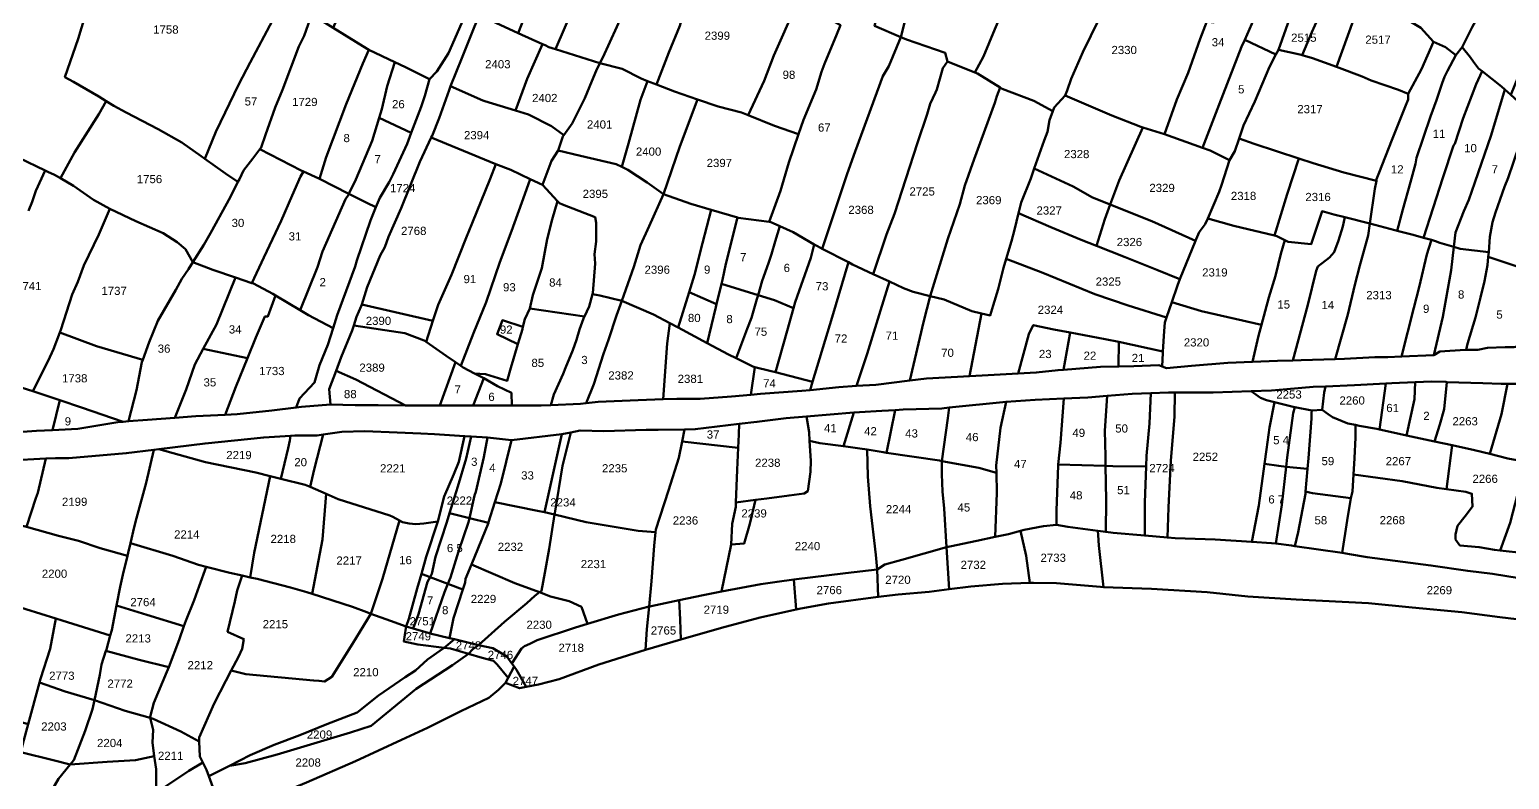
# Model space of a CAD drawing. Header units: inches. Extents: x -340598 to -226850, y -167010 to -59860.
# Drawn here: x -291444 to -267956, y -130858 to -118958 of the extents above; entities that cross this region are included whole.
import ezdxf

# ---------------------------------------------------------------- set-up
doc = ezdxf.new("R2010")
doc.units = ezdxf.units.IN
doc.header["$MEASUREMENT"] = 0
doc.layers.add('PDF6_Geometry', color=9, linetype='Continuous', true_color=0x808080)
doc.layers.add('PDF6_Text', color=7, linetype='Continuous', true_color=0xffffff)
doc.styles.add('PDF Arial', font='arial.ttf')

msp = doc.modelspace()

# ---------------------------------------------------------------- linework, layer by layer
at = {"layer": 'PDF6_Geometry', "color": 1, "lineweight": 53}
for points in [[(-283271, -116240), (-283106, -116313), (-282818, -116438), (-282747, -116461), (-282590, -116512), (-282750, -116795), (-282856, -116968), (-282933, -117113), (-283135, -117576), (-283183, -117701), (-283384, -118222), (-283688, -119013), (-283836, -118946), (-284311, -118729), (-284240, -118551), (-283952, -117818), (-283827, -117509), (-283798, -117393), (-283673, -117094), (-283529, -116824), (-283385, -116506), (-283299, -116351)], [(-282590, -116512), (-282312, -116602), (-282077, -116679), (-281969, -116717), (-282106, -117016), (-282307, -117479), (-282548, -118048), (-282817, -118617), (-283095, -119269), (-283201, -119235), (-283259, -119206), (-283301, -119187), (-283688, -119013), (-283384, -118222), (-283183, -117701), (-283135, -117576), (-282933, -117113), (-282856, -116968), (-282750, -116795)], [(-281969, -116717), (-281923, -116733), (-281644, -116833), (-281273, -116979), (-281327, -117141), (-281394, -117286), (-281528, -117594), (-281826, -118221), (-282018, -118675), (-282124, -118916), (-282345, -119398), (-282391, -119492), (-283095, -119269), (-282817, -118617), (-282548, -118048), (-282307, -117479), (-282106, -117016)], [(-269967, -116614), (-269467, -116817), (-269479, -116845), (-269603, -117096), (-269824, -117559), (-269952, -117815), (-270065, -118041), (-270192, -118281), (-270314, -118369), (-270343, -118398), (-270430, -118803), (-270702, -119551), (-271083, -119411), (-271247, -119365), (-271093, -118997), (-270853, -118466), (-270709, -118138), (-270392, -117501), (-270113, -116913)], [(-277574, -117162), (-277451, -117245), (-277066, -117457), (-277095, -117592), (-277115, -117650), (-277162, -117785), (-277489, -118576), (-277614, -119079), (-278032, -118900), (-277883, -118306), (-277701, -117602)], [(-271710, -117290), (-271392, -117473), (-271379, -117483), (-271575, -117859), (-271613, -117946), (-271757, -118274), (-271968, -118698), (-272158, -119118), (-272209, -119229), (-272564, -120145), (-272828, -120835), (-273429, -120618), (-273237, -120068), (-273055, -119644), (-272863, -119104), (-272759, -118827), (-272651, -118843), (-272593, -118776), (-272440, -118506), (-272286, -118187), (-272113, -117907), (-271931, -117637)], [(-268862, -117315), (-268613, -117423), (-268286, -117568), (-268124, -117665), (-267956, -117766), (-268247, -118368), (-268545, -118918), (-268708, -119236), (-268804, -119362), (-268968, -119237), (-269160, -119150), (-269362, -118928), (-269574, -118803), (-269603, -118584), (-269468, -118350), (-269199, -118118), (-269113, -117925), (-269065, -117790), (-269017, -117665), (-268863, -117317)], [(-285145, -117772), (-285192, -118011), (-285125, -118272), (-284817, -118445), (-284479, -118607), (-284797, -119332), (-284980, -119622), (-285095, -119747), (-285480, -119554), (-285649, -119474), (-286061, -119277), (-286086, -119265), (-286625, -118928), (-286308, -118195), (-286058, -117664), (-285963, -117465), (-285924, -117491), (-285625, -117616)], [(-277115, -117650), (-276672, -117852), (-275873, -118247), (-275835, -118315), (-275912, -118507), (-276027, -118729), (-276123, -118951), (-276305, -119385), (-276440, -119640), (-276873, -119463), (-276911, -119328), (-277527, -119116), (-277614, -119079), (-277489, -118576), (-277162, -117785)], [(-271379, -117483), (-271315, -117531), (-271257, -117569), (-271151, -117685), (-271169, -117831), (-271180, -117926), (-271219, -118023), (-271449, -118785), (-271622, -119277), (-271663, -119355), (-272158, -119118), (-271968, -118698), (-271757, -118274), (-271613, -117946), (-271575, -117859)], [(-280723, -117824), (-280428, -117894), (-280052, -117983), (-280066, -118018), (-280018, -118201), (-279941, -118298), (-279691, -118375), (-279479, -118481), (-279377, -118525), (-279276, -118569), (-279633, -119368), (-279787, -119773), (-280041, -120316), (-280142, -120275), (-280517, -120178), (-280841, -120066), (-281210, -119938), (-281492, -119830), (-281297, -119321), (-281124, -118896), (-281057, -118665), (-280941, -118385), (-280855, -118144), (-280759, -117932)], [(-271169, -117831), (-270786, -118051), (-270709, -118138), (-270853, -118466), (-271093, -118997), (-271247, -119365), (-271285, -119354), (-271622, -119277), (-271449, -118785), (-271219, -118023), (-271180, -117926)], [(-267956, -117766), (-267805, -117857), (-267722, -117905), (-267439, -118069), (-267119, -118215), (-267208, -118387), (-267275, -118522), (-267515, -119081), (-267756, -119564), (-267935, -119995), (-268030, -119910), (-268082, -119863), (-268236, -119738), (-268389, -119620), (-268448, -119574), (-268525, -119468), (-268573, -119400), (-268708, -119236), (-268545, -118918), (-268247, -118368)], [(-273705, -118288), (-273575, -118352), (-273310, -118495), (-272949, -118689), (-272776, -118824), (-272759, -118827), (-272863, -119104), (-273055, -119644), (-273237, -120068), (-273429, -120618), (-273777, -120511), (-273804, -120503), (-274266, -120320), (-275007, -120002), (-274978, -119925), (-274911, -119741), (-274728, -119317), (-274344, -118536), (-274152, -118188), (-274097, -118095)], [(-270192, -118281), (-269939, -118417), (-269603, -118584), (-269574, -118803), (-269362, -118928), (-269160, -119150), (-269352, -119584), (-269563, -119979), (-269717, -119912), (-270150, -119768), (-270294, -119700), (-270702, -119551), (-270430, -118803), (-270343, -118398), (-270314, -118369)], [(-286963, -118713), (-287086, -119054), (-287173, -119227), (-287432, -119912), (-287547, -120192), (-287701, -120626), (-287768, -120829), (-287790, -120857), (-287903, -121002), (-288047, -121195), (-288114, -121330), (-288138, -121376), (-288335, -121244), (-288661, -121007), (-288490, -120578), (-288125, -119826), (-287942, -119479), (-287587, -118813), (-287481, -118581), (-287392, -118421), (-287289, -118475), (-287096, -118620)], [(-279276, -118569), (-279124, -118635), (-278835, -118770), (-278671, -118837), (-278575, -118885), (-278633, -119030), (-278825, -119502), (-278873, -119628), (-278959, -119908), (-279161, -120390), (-279238, -120616), (-279623, -120487), (-280041, -120316), (-279787, -119773), (-279633, -119368)], [(-286625, -118928), (-286086, -119265), (-286061, -119277), (-286153, -119497), (-286422, -120143), (-286739, -120982), (-286842, -121326), (-286854, -121320), (-287095, -121212), (-287133, -121195), (-287790, -120857), (-287768, -120829), (-287701, -120626), (-287547, -120192), (-287432, -119912), (-287173, -119227), (-287086, -119054), (-286963, -118713), (-286904, -118755)], [(-284311, -118729), (-283836, -118946), (-283688, -119013), (-283301, -119187), (-283547, -119737), (-283734, -120242), (-284220, -120094), (-284249, -120084), (-284763, -119858), (-284586, -119409), (-284394, -118937)], [(-277614, -119079), (-277527, -119116), (-276911, -119328), (-276873, -119463), (-276950, -119569), (-277046, -119907), (-277065, -119955), (-277151, -120138), (-277199, -120302), (-277353, -120755), (-277535, -121324), (-277718, -121884), (-277842, -122212), (-278054, -122839), (-278381, -122685), (-278448, -122650), (-278863, -122435), (-278468, -121248), (-278343, -120891), (-277902, -119695), (-277806, -119540)], [(-285649, -119474), (-285768, -119854), (-285855, -120220), (-285896, -120356), (-286008, -120722), (-286268, -121339), (-286375, -121563), (-286842, -121326), (-286739, -120982), (-286422, -120143), (-286153, -119497), (-286061, -119277)], [(-283301, -119187), (-283259, -119206), (-283201, -119235), (-283095, -119269), (-282391, -119492), (-282451, -119611), (-282518, -119775), (-282633, -120045), (-282835, -120450), (-282966, -120634), (-283162, -120489), (-283527, -120306), (-283734, -120242), (-283547, -119737)], [(-272158, -119118), (-271663, -119355), (-271766, -119547), (-271996, -120097), (-272179, -120482), (-272247, -120686), (-272313, -120888), (-272400, -121032), (-272708, -120878), (-272828, -120835), (-272564, -120145), (-272209, -119229)], [(-271622, -119277), (-271285, -119354), (-271247, -119365), (-271083, -119411), (-270702, -119551), (-270294, -119700), (-270150, -119768), (-269717, -119912), (-269563, -119979), (-269563, -120066), (-269611, -120182), (-269823, -120713), (-270024, -121224), (-270063, -121330), (-270068, -121359), (-270582, -121224), (-271073, -121080), (-271298, -121005), (-272006, -120772), (-272247, -120686), (-272179, -120482), (-271996, -120097), (-271766, -119547), (-271663, -119355)], [(-269160, -119150), (-268968, -119237), (-268804, -119362), (-268938, -119613), (-268987, -119709), (-269025, -119806), (-269111, -120076), (-269207, -120336), (-269428, -120992), (-269447, -121088), (-269524, -121378), (-269649, -121812), (-269739, -122149), (-269774, -122140), (-270170, -122037), (-270091, -121484), (-270068, -121359), (-270063, -121330), (-270024, -121224), (-269823, -120713), (-269611, -120182), (-269563, -120066), (-269563, -119979), (-269352, -119584)], [(-268804, -119362), (-268708, -119236), (-268573, -119400), (-268525, -119468), (-268448, -119574), (-268389, -119620), (-268486, -119825), (-268688, -120365), (-268822, -120770), (-268842, -120799), (-269014, -121310), (-269322, -122261), (-269485, -122217), (-269739, -122149), (-269649, -121812), (-269524, -121378), (-269447, -121088), (-269428, -120992), (-269207, -120336), (-269111, -120076), (-269025, -119806), (-268987, -119709), (-268938, -119613)], [(-285095, -119747), (-285172, -120008), (-285230, -120181), (-285386, -120597), (-285896, -120356), (-285855, -120220), (-285768, -119854), (-285649, -119474), (-285480, -119554)], [(-282391, -119492), (-282037, -119581), (-281739, -119736), (-281637, -119775), (-281748, -120073), (-281940, -120768), (-282045, -121137), (-282132, -121096), (-282700, -120961), (-283056, -120874), (-282979, -120652), (-282966, -120634), (-282835, -120450), (-282633, -120045), (-282518, -119775), (-282451, -119611)], [(-276873, -119463), (-276440, -119640), (-276401, -119655), (-276038, -119877), (-276093, -120012), (-276122, -120118), (-276449, -121015), (-276602, -121430), (-276679, -121729), (-276871, -122279), (-277150, -123187), (-277419, -123118), (-277573, -123060), (-277796, -122958), (-278054, -122839), (-277842, -122212), (-277718, -121884), (-277535, -121324), (-277353, -120755), (-277199, -120302), (-277151, -120138), (-277065, -119955), (-277046, -119907), (-276950, -119569)], [(-281637, -119775), (-281492, -119830), (-281210, -119938), (-280841, -120066), (-281123, -120815), (-281382, -121568), (-281642, -121385), (-281950, -121182), (-282045, -121137), (-281940, -120768), (-281748, -120073)], [(-268389, -119620), (-268236, -119738), (-268082, -119863), (-268030, -119910), (-268245, -120635), (-268505, -121387), (-268601, -121657), (-268678, -121840), (-268812, -122178), (-268838, -122408), (-269062, -122342), (-269129, -122313), (-269194, -122296), (-269322, -122261), (-269014, -121310), (-268842, -120799), (-268822, -120770), (-268688, -120365), (-268486, -119825)], [(-284763, -119858), (-284249, -120084), (-284220, -120094), (-283734, -120242), (-283527, -120306), (-283162, -120489), (-282966, -120634), (-282979, -120652), (-283056, -120874), (-283161, -121038), (-283305, -121424), (-283500, -121331), (-283806, -121183), (-284046, -121091), (-284133, -121058), (-285069, -120671), (-285056, -120644), (-284941, -120364), (-284787, -119920)], [(-276038, -119877), (-276007, -119896), (-275507, -120089), (-275201, -120250), (-275256, -120397), (-275285, -120581), (-275343, -120716), (-275497, -121160), (-275554, -121323), (-275708, -121700), (-275746, -121873), (-275813, -122134), (-275861, -122317), (-275943, -122596), (-275986, -122741), (-276072, -123079), (-276149, -123339), (-276197, -123494), (-276337, -123461), (-276486, -123426), (-276928, -123243), (-277150, -123187), (-276871, -122279), (-276679, -121729), (-276602, -121430), (-276449, -121015), (-276122, -120118), (-276093, -120012)], [(-275007, -120002), (-274266, -120320), (-273804, -120503), (-273777, -120511), (-274150, -121351), (-274293, -121734), (-274573, -121622), (-274881, -121448), (-275497, -121160), (-275343, -120716), (-275285, -120581), (-275256, -120397), (-275201, -120250), (-275180, -120195)], [(-268030, -119910), (-267935, -119995), (-267595, -120300), (-267717, -120596), (-267803, -120798), (-267976, -121309), (-268033, -121454), (-268177, -121859), (-268225, -122014), (-268264, -122245), (-268285, -122492), (-268735, -122438), (-268838, -122408), (-268812, -122178), (-268678, -121840), (-268601, -121657), (-268505, -121387), (-268245, -120635)], [(-290227, -120092), (-290105, -120165), (-289913, -120271), (-289403, -120540), (-289028, -120752), (-288720, -120964), (-288661, -121007), (-288335, -121244), (-288138, -121376), (-288258, -121610), (-288575, -122189), (-288681, -122372), (-288854, -122651), (-288969, -122440), (-289104, -122334), (-289325, -122189), (-289758, -121997), (-290172, -121804), (-290432, -121660), (-290749, -121438), (-290956, -121318), (-290730, -120908), (-290346, -120300)], [(-280841, -120066), (-280517, -120178), (-280142, -120275), (-280041, -120316), (-279623, -120487), (-279238, -120616), (-279391, -121065), (-279526, -121518), (-279707, -122008), (-280199, -121943), (-280208, -121940), (-280626, -121817), (-280949, -121722), (-281382, -121568), (-281123, -120815)], [(-285896, -120356), (-285386, -120597), (-285450, -120770), (-285671, -121252), (-285739, -121377), (-285883, -121628), (-285947, -121778), (-286094, -121705), (-286375, -121563), (-286268, -121339), (-286008, -120722)], [(-267595, -120300), (-267534, -120354), (-267322, -120528), (-267197, -120615), (-266889, -120807), (-266823, -120841), (-267062, -121502), (-267340, -122409), (-267454, -122849), (-267754, -122746), (-268291, -122562), (-268285, -122492), (-268264, -122245), (-268225, -122014), (-268177, -121859), (-268033, -121454), (-267976, -121309), (-267803, -120798), (-267717, -120596)], [(-284046, -121091), (-284133, -121328), (-284421, -122032), (-284517, -122264), (-284747, -122852), (-284959, -123325), (-285042, -123582), (-286172, -123321), (-286084, -123046), (-285882, -122544), (-285805, -122409), (-285748, -122245), (-285546, -121792), (-285248, -121059), (-285069, -120671), (-284133, -121058)], [(-273777, -120511), (-273429, -120618), (-272828, -120835), (-272708, -120878), (-272400, -121032), (-272525, -121428), (-272563, -121534), (-272745, -121956), (-272784, -122045), (-272880, -122171), (-272928, -122286), (-272937, -122309), (-273630, -121997), (-273755, -121949), (-274293, -121734), (-274150, -121351)], [(-272247, -120686), (-272006, -120772), (-271298, -121005), (-271486, -121572), (-271687, -122228), (-272332, -122074), (-272745, -121956), (-272563, -121534), (-272525, -121428), (-272400, -121032), (-272313, -120888)], [(-287790, -120857), (-287133, -121195), (-287095, -121212), (-287143, -121291), (-287277, -121590), (-287450, -121995), (-287729, -122574), (-287916, -122981), (-288177, -122891), (-288536, -122768), (-288854, -122651), (-288681, -122372), (-288575, -122189), (-288258, -121610), (-288138, -121376), (-288114, -121330), (-288047, -121195), (-287903, -121002)], [(-282045, -121137), (-281950, -121182), (-281642, -121385), (-281382, -121568), (-281612, -122079), (-281747, -122378), (-281853, -122725), (-281949, -122995), (-282045, -123261), (-282391, -123179), (-282510, -123155), (-282506, -123140), (-282468, -122668), (-282478, -122523), (-282449, -122321), (-282449, -122022), (-282468, -121935), (-282988, -121733), (-283036, -121713), (-283064, -121683), (-283305, -121424), (-283161, -121038), (-283056, -120874), (-282700, -120961), (-282132, -121096)], [(-283500, -121331), (-283584, -121569), (-283796, -122157), (-283978, -122649), (-284199, -123286), (-284400, -123778), (-284597, -124295), (-284685, -124236), (-284833, -124135), (-285149, -123915), (-285042, -123582), (-284959, -123325), (-284747, -122852), (-284517, -122264), (-284421, -122032), (-284133, -121328), (-284046, -121091), (-283806, -121183)], [(-275497, -121160), (-274881, -121448), (-274573, -121622), (-274293, -121734), (-274380, -121969), (-274508, -122392), (-274755, -122297), (-275236, -122095), (-275746, -121873), (-275708, -121700), (-275554, -121323)], [(-271298, -121005), (-271073, -121080), (-270582, -121224), (-270068, -121359), (-270091, -121484), (-270170, -122037), (-270566, -121936), (-270745, -121890), (-270928, -121842), (-271101, -122362), (-271466, -122324), (-271521, -122298), (-271649, -122237), (-271687, -122228), (-271486, -121572)], [(-287095, -121212), (-286854, -121320), (-286842, -121326), (-286375, -121563), (-286383, -121580), (-286431, -121648), (-286796, -122477), (-286873, -122728), (-287150, -123411), (-287541, -123178), (-287584, -123153), (-287892, -122989), (-287916, -122981), (-287729, -122574), (-287450, -121995), (-287277, -121590), (-287143, -121291)], [(-283305, -121424), (-283064, -121683), (-283151, -121974), (-283228, -122282), (-283314, -122745), (-283458, -123170), (-283506, -123382), (-283583, -123556), (-283613, -123677), (-283939, -123570), (-284024, -123794), (-283694, -123950), (-283804, -124327), (-283862, -124530), (-284208, -124424), (-284381, -124414), (-284564, -124318), (-284597, -124295), (-284400, -123778), (-284199, -123286), (-283978, -122649), (-283796, -122157), (-283584, -121569), (-283500, -121331)], [(-286375, -121563), (-286094, -121705), (-285947, -121778), (-286036, -121985), (-286248, -122622), (-286276, -122718), (-286565, -123490), (-286627, -123696), (-287017, -123490), (-287150, -123411), (-286873, -122728), (-286796, -122477), (-286431, -121648), (-286383, -121580)], [(-280626, -121817), (-280766, -122349), (-280891, -122850), (-280977, -123127), (-281152, -123686), (-281280, -123618), (-281544, -123477), (-282045, -123261), (-281949, -122995), (-281853, -122725), (-281747, -122378), (-281612, -122079), (-281382, -121568), (-280949, -121722)], [(-290172, -121804), (-289758, -121997), (-289325, -122189), (-289104, -122334), (-288969, -122440), (-288854, -122651), (-288921, -122758), (-289027, -122913), (-289123, -123086), (-289411, -123578), (-289546, -123916), (-289647, -124197), (-290382, -123984), (-290966, -123767), (-290950, -123724), (-290767, -123164), (-290681, -122962), (-290585, -122701), (-290345, -122209)], [(-283064, -121683), (-283036, -121713), (-282988, -121733), (-282468, -121935), (-282449, -122022), (-282449, -122321), (-282478, -122523), (-282468, -122668), (-282506, -123140), (-282510, -123155), (-282564, -123353), (-282634, -123510), (-283506, -123382), (-283458, -123170), (-283314, -122745), (-283228, -122282), (-283151, -121974)], [(-280208, -121940), (-280391, -122676), (-280448, -122927), (-280464, -122992), (-280543, -123314), (-280977, -123127), (-280891, -122850), (-280766, -122349), (-280626, -121817)], [(-275746, -121873), (-275236, -122095), (-274755, -122297), (-274508, -122392), (-274053, -122567), (-273553, -122769), (-273186, -122921), (-273226, -123019), (-273316, -123284), (-273401, -123529), (-274005, -123338), (-274534, -123155), (-275361, -122818), (-275943, -122596), (-275861, -122317), (-275813, -122134)], [(-274293, -121734), (-273755, -121949), (-273630, -121997), (-272937, -122309), (-273186, -122921), (-273553, -122769), (-274053, -122567), (-274508, -122392), (-274380, -121969)], [(-270566, -121936), (-270601, -122082), (-270668, -122304), (-270735, -122488), (-270812, -122574), (-270995, -122719), (-271024, -122787), (-271158, -123327), (-271394, -124208), (-271638, -124214), (-272033, -124229), (-271937, -123819), (-271889, -123642), (-271774, -123211), (-271668, -122864), (-271582, -122517), (-271521, -122298), (-271466, -122324), (-271101, -122362), (-270928, -121842), (-270745, -121890)], [(-279707, -122008), (-279689, -122010), (-279538, -122078), (-279612, -122319), (-279670, -122522), (-279718, -122666), (-279814, -122946), (-279881, -123173), (-280464, -122992), (-280448, -122927), (-280391, -122676), (-280208, -121940), (-280199, -121943)], [(-278990, -122366), (-279044, -122579), (-279294, -123283), (-279320, -123378), (-279621, -123254), (-279881, -123173), (-279814, -122946), (-279718, -122666), (-279670, -122522), (-279612, -122319), (-279538, -122078), (-279324, -122174)], [(-271687, -122228), (-271649, -122237), (-271521, -122298), (-271582, -122517), (-271668, -122864), (-271774, -123211), (-271889, -123642), (-272841, -123424), (-273316, -123284), (-273226, -123019), (-273186, -122921), (-272937, -122309), (-272928, -122286), (-272880, -122171), (-272784, -122045), (-272745, -121956), (-272332, -122074)], [(-270170, -122037), (-270197, -122227), (-270331, -122700), (-270408, -123008), (-270523, -123481), (-270722, -124189), (-271263, -124205), (-271394, -124208), (-271158, -123327), (-271024, -122787), (-270995, -122719), (-270812, -122574), (-270735, -122488), (-270668, -122304), (-270601, -122082), (-270566, -121936)], [(-270170, -122037), (-269774, -122140), (-269739, -122149), (-269485, -122217), (-269322, -122261), (-269194, -122296), (-269235, -122429), (-269264, -122525), (-269389, -123046), (-269475, -123374), (-269668, -124147), (-269888, -124156), (-270090, -124156), (-270571, -124185), (-270722, -124189), (-270523, -123481), (-270408, -123008), (-270331, -122700), (-270197, -122227)], [(-278863, -122435), (-278448, -122650), (-278707, -123524), (-279016, -124550), (-279606, -124397), (-279419, -123737), (-279320, -123378), (-279294, -123283), (-279044, -122579), (-278990, -122366), (-278939, -122396)], [(-269194, -122296), (-269129, -122313), (-269062, -122342), (-268838, -122408), (-268879, -122776), (-269013, -123519), (-269157, -124126), (-269668, -124147), (-269475, -123374), (-269389, -123046), (-269264, -122525), (-269235, -122429)], [(-275943, -122596), (-275361, -122818), (-274534, -123155), (-274005, -123338), (-273401, -123529), (-273427, -123608), (-273437, -123743), (-273455, -124066), (-274156, -123915), (-274370, -123869), (-274929, -123763), (-275187, -123715), (-275514, -123648), (-275582, -123792), (-275755, -124416), (-276322, -124448), (-276524, -124458), (-276337, -123461), (-276197, -123494), (-276149, -123339), (-276072, -123079), (-275986, -122741)], [(-268838, -122408), (-268735, -122438), (-268285, -122492), (-268291, -122562), (-268302, -122698), (-268350, -122949), (-268417, -123210), (-268494, -123528), (-268619, -123943), (-268643, -124039), (-268657, -124039), (-269061, -124068), (-269157, -124126), (-269013, -123519), (-268879, -122776)], [(-268291, -122562), (-267754, -122746), (-267454, -122849), (-267465, -122891), (-267494, -123020), (-267513, -123103), (-267571, -123315), (-267781, -123979), (-267888, -124000), (-268022, -124000), (-268301, -124010), (-268455, -124039), (-268643, -124039), (-268619, -123943), (-268494, -123528), (-268417, -123210), (-268350, -122949), (-268302, -122698)], [(-288854, -122651), (-288536, -122768), (-288177, -122891), (-288478, -123636), (-288690, -124026), (-288824, -124272), (-288959, -124668), (-289140, -125117), (-289574, -125150), (-289872, -125175), (-289747, -124678), (-289661, -124234), (-289647, -124197), (-289546, -123916), (-289411, -123578), (-289123, -123086), (-289027, -122913), (-288921, -122758)], [(-278054, -122839), (-277796, -122958), (-277938, -123417), (-278149, -124102), (-278320, -124614), (-278601, -124633), (-279054, -124678), (-279016, -124550), (-278707, -123524), (-278448, -122650), (-278381, -122685)], [(-288177, -122891), (-287916, -122981), (-287892, -122989), (-287584, -123153), (-287541, -123178), (-287661, -123510), (-287709, -123510), (-287853, -123847), (-287985, -124173), (-288690, -124026), (-288478, -123636)], [(-280464, -122992), (-279881, -123173), (-279900, -123235), (-279986, -123534), (-280054, -123708), (-280230, -124174), (-280351, -124113), (-280687, -123934), (-280554, -123361), (-280543, -123314)], [(-277150, -123187), (-277255, -123600), (-277473, -124529), (-278014, -124594), (-278320, -124614), (-278149, -124102), (-277938, -123417), (-277796, -122958), (-277573, -123060), (-277419, -123118)], [(-287541, -123178), (-287150, -123411), (-287017, -123490), (-286627, -123696), (-286709, -123962), (-286843, -124281), (-286901, -124483), (-286920, -124560), (-287160, -124811), (-287212, -124956), (-287602, -125004), (-288150, -125063), (-288341, -125071), (-288170, -124629), (-287985, -124173), (-287853, -123847), (-287709, -123510), (-287661, -123510)], [(-282510, -123155), (-282391, -123179), (-282045, -123261), (-282131, -123497), (-282256, -123883), (-282333, -124105), (-282486, -124587), (-282609, -124886), (-282698, -124896), (-283172, -124918), (-283121, -124751), (-282977, -124423), (-282938, -124327), (-282823, -124047), (-282766, -123883), (-282718, -123719), (-282650, -123545), (-282634, -123510), (-282564, -123353)], [(-282045, -123261), (-281544, -123477), (-281280, -123618), (-281323, -123940), (-281388, -124825), (-281784, -124837), (-282419, -124867), (-282609, -124886), (-282486, -124587), (-282333, -124105), (-282256, -123883), (-282131, -123497)], [(-280977, -123127), (-280543, -123314), (-280554, -123361), (-280687, -123934), (-281152, -123686)], [(-279881, -123173), (-279621, -123254), (-279320, -123378), (-279419, -123737), (-279606, -124397), (-279697, -124373), (-279932, -124315), (-279967, -124306), (-280230, -124174), (-280054, -123708), (-279986, -123534), (-279900, -123235)], [(-276337, -123461), (-276524, -124458), (-276716, -124468), (-277206, -124497), (-277473, -124529), (-277255, -123600), (-277150, -123187), (-276928, -123243), (-276486, -123426)], [(-273316, -123284), (-272841, -123424), (-271889, -123642), (-271937, -123819), (-272033, -124229), (-272427, -124244), (-273004, -124292), (-273398, -124331), (-273470, -124303), (-273456, -124090), (-273455, -124066), (-273437, -123743), (-273427, -123608), (-273401, -123529)], [(-286172, -123321), (-285042, -123582), (-285149, -123915), (-285179, -123894), (-285487, -123778), (-286300, -123655), (-286257, -123519), (-286180, -123345)], [(-283506, -123382), (-282634, -123510), (-282650, -123545), (-282718, -123719), (-282766, -123883), (-282823, -124047), (-282938, -124327), (-282977, -124423), (-283121, -124751), (-283172, -124918), (-283323, -124925), (-283791, -124925), (-283794, -124723), (-284015, -124617), (-284237, -124491), (-284381, -124414), (-284208, -124424), (-283862, -124530), (-283804, -124327), (-283694, -123950), (-283670, -123864), (-283622, -123710), (-283613, -123677), (-283583, -123556)], [(-290966, -123767), (-290382, -123984), (-289647, -124197), (-289661, -124234), (-289747, -124678), (-289872, -125175), (-289957, -125182), (-290622, -124958), (-290965, -124839), (-291122, -124785), (-291395, -124697), (-291151, -124216), (-291065, -124032)], [(-286300, -123655), (-285487, -123778), (-285179, -123894), (-285149, -123915), (-284833, -124135), (-284685, -124236), (-284935, -124926), (-285198, -124926), (-285477, -124922), (-286266, -124512), (-286579, -124373), (-286497, -124155), (-286324, -123731)], [(-283613, -123677), (-283622, -123710), (-283670, -123864), (-283694, -123950), (-284024, -123794), (-283939, -123570)], [(-281280, -123618), (-281152, -123686), (-280687, -123934), (-280351, -124113), (-280230, -124174), (-279967, -124306), (-279932, -124315), (-279996, -124753), (-280303, -124779), (-280803, -124817), (-281169, -124818), (-281388, -124825), (-281323, -123940)], [(-274929, -123763), (-275032, -124355), (-275120, -124361), (-275466, -124400), (-275755, -124416), (-275582, -123792), (-275514, -123648), (-275187, -123715)], [(-274156, -123915), (-274158, -124307), (-274446, -124312), (-275032, -124355), (-274929, -123763), (-274370, -123869)], [(-273455, -124066), (-273456, -124090), (-273470, -124303), (-273523, -124283), (-273918, -124302), (-274158, -124307), (-274156, -123915)], [(-292762, -124217), (-292594, -124294), (-292215, -124447), (-292046, -124515), (-291661, -124611), (-291395, -124697), (-291122, -124785), (-290965, -124839), (-291081, -125313), (-291334, -125325), (-291997, -125373), (-292199, -125412), (-292622, -125451), (-292949, -125470), (-293117, -125412), (-292921, -124776)], [(-288690, -124026), (-287985, -124173), (-288170, -124629), (-288341, -125071), (-288804, -125092), (-289140, -125117), (-288959, -124668), (-288824, -124272)], [(-284685, -124236), (-284597, -124295), (-284564, -124318), (-284381, -124414), (-284237, -124491), (-284404, -124926), (-284640, -124926), (-284935, -124926)], [(-286579, -124373), (-286266, -124512), (-285477, -124922), (-285910, -124917), (-286073, -124917), (-286275, -124917), (-286670, -124908), (-286689, -124666)], [(-279932, -124315), (-279697, -124373), (-279606, -124397), (-279016, -124550), (-279054, -124678), (-279187, -124691), (-279841, -124740), (-279996, -124753)], [(-284237, -124491), (-284015, -124617), (-283794, -124723), (-283791, -124925), (-284169, -124925), (-284404, -124926)], [(-273647, -124726), (-273369, -124717), (-273264, -124717), (-273273, -125103), (-273330, -125797), (-273368, -126540), (-273384, -127021), (-273743, -126989), (-273743, -126463), (-273721, -125893), (-273715, -125720), (-273667, -125209)], [(-273264, -124717), (-272657, -124716), (-272056, -124697), (-271907, -124803), (-271811, -124841), (-271687, -124872), (-271763, -125275), (-271811, -125622), (-271843, -125851), (-271935, -126510), (-272045, -127088), (-272627, -127050), (-273262, -127031), (-273384, -127021), (-273368, -126540), (-273330, -125797), (-273273, -125103)], [(-272056, -124697), (-271734, -124687), (-271490, -124666), (-271071, -124629), (-270875, -124620), (-270898, -124715), (-270926, -124995), (-271090, -125005), (-271363, -124952), (-271388, -124947), (-271687, -124872), (-271811, -124841), (-271907, -124803)], [(-270875, -124620), (-270417, -124599), (-269916, -124575), (-270018, -125304), (-270060, -125294), (-270339, -125246), (-270398, -125233), (-270522, -125207), (-270763, -125111), (-270830, -125063), (-270926, -124995), (-270898, -124715)], [(-269916, -124575), (-269820, -124570), (-269450, -124553), (-269464, -124821), (-269590, -125399), (-269945, -125322), (-270018, -125304)], [(-269450, -124553), (-269186, -124541), (-268965, -124550), (-268947, -124551), (-268993, -124984), (-269060, -125226), (-269143, -125495), (-269590, -125399), (-269464, -124821)], [(-268947, -124551), (-268378, -124569), (-268089, -124579), (-267984, -124579), (-268079, -125061), (-268269, -125692), (-268512, -125630), (-268864, -125555), (-269143, -125495), (-269060, -125226), (-268993, -124984)], [(-267984, -124579), (-267897, -124579), (-267570, -124579), (-266912, -124523), (-266945, -124742), (-267023, -125052), (-267070, -125234), (-267204, -125417), (-267252, -125485), (-267387, -125871), (-267720, -125812), (-267983, -125765), (-268269, -125692), (-268079, -125061)], [(-290965, -124839), (-290622, -124958), (-289957, -125182), (-290045, -125189), (-290680, -125296), (-291081, -125313)], [(-277703, -124996), (-277581, -124989), (-276966, -124970), (-276851, -124958), (-276870, -125124), (-276963, -125807), (-277004, -125799), (-277842, -125673)], [(-276851, -124958), (-275946, -124863), (-276033, -125278), (-276100, -125876), (-276097, -125995), (-276379, -125914), (-276963, -125807), (-276870, -125124)], [(-275946, -124863), (-275485, -124834), (-275029, -124812), (-275081, -125518), (-275117, -125858), (-275119, -125875), (-275147, -126589), (-275147, -126820), (-275349, -126840), (-275657, -126898), (-275716, -126914), (-275907, -126965), (-276116, -127010), (-276090, -126310), (-276097, -125995), (-276100, -125876), (-276033, -125278)], [(-275029, -124812), (-274648, -124795), (-274340, -124769), (-274379, -125325), (-274369, -125730), (-274367, -125881), (-275117, -125858), (-275081, -125518)], [(-274340, -124769), (-273946, -124736), (-273647, -124726), (-273667, -125209), (-273715, -125720), (-273721, -125893), (-274253, -125884), (-274367, -125881), (-274369, -125730), (-274379, -125325)], [(-271687, -124872), (-271388, -124947), (-271363, -124952), (-271388, -125044), (-271484, -125748), (-271500, -125895), (-271618, -125883), (-271843, -125851), (-271811, -125622), (-271763, -125275)], [(-271363, -124952), (-271090, -125005), (-271099, -125043), (-271099, -125130), (-271147, -125757), (-271162, -125931), (-271500, -125895), (-271484, -125748), (-271388, -125044)], [(-280183, -125217), (-279899, -125183), (-279437, -125125), (-279115, -125098), (-279072, -125347), (-279063, -125482), (-279043, -125800), (-279052, -125974), (-279090, -126282), (-279148, -126321), (-279389, -126350), (-279744, -126398), (-279925, -126422), (-280232, -126461), (-280216, -125945), (-280198, -125596), (-280187, -125386)], [(-279115, -125098), (-278363, -125036), (-278526, -125571), (-278899, -125520), (-279063, -125482), (-279072, -125347)], [(-278363, -125036), (-278274, -125028), (-277918, -125009), (-277703, -124996), (-277842, -125673), (-277898, -125664), (-278152, -125624), (-278264, -125607), (-278526, -125571)], [(-270926, -124995), (-270830, -125063), (-270763, -125111), (-270522, -125207), (-270398, -125233), (-270397, -125429), (-270416, -125757), (-270430, -126018), (-270445, -126287), (-270473, -126393), (-271079, -126316), (-271127, -126307), (-271192, -126291), (-271162, -125931), (-271147, -125757), (-271099, -125130), (-271099, -125043), (-271090, -125005)], [(-289393, -125617), (-288660, -125526), (-287727, -125429), (-287301, -125403), (-287314, -125477), (-287342, -125602), (-287454, -126087), (-287624, -126045), (-287852, -125988), (-288650, -125825)], [(-287301, -125403), (-287237, -125400), (-286881, -125399), (-286783, -125385), (-286929, -125940), (-286993, -126216), (-287073, -126181), (-287454, -126087), (-287342, -125602), (-287314, -125477)], [(-286783, -125385), (-286487, -125341), (-286121, -125332), (-285611, -125351), (-285236, -125370), (-285015, -125379), (-284540, -125410), (-284632, -125816), (-284712, -126011), (-284864, -126370), (-284967, -126763), (-285187, -126797), (-285312, -126807), (-285418, -126797), (-285524, -126778), (-285571, -126751), (-285678, -126691), (-285726, -126672), (-286544, -126412), (-286739, -126327), (-286993, -126216), (-286929, -125940)], [(-284540, -125410), (-284436, -125417), (-284515, -125765), (-284649, -126208), (-284777, -126630), (-284822, -126777), (-285004, -127327), (-285062, -127597), (-285088, -127647), (-285225, -127595), (-285149, -127327), (-284967, -126763), (-284864, -126370), (-284712, -126011), (-284632, -125816)], [(-284436, -125417), (-284174, -125434), (-284236, -125745), (-284361, -126295), (-284380, -126353), (-284461, -126711), (-284777, -126630), (-284649, -126208), (-284515, -125765)], [(-282998, -125380), (-283272, -126619), (-283380, -126593), (-284060, -126460), (-283966, -126160), (-283793, -125472)], [(-282998, -125380), (-282854, -125350), (-282986, -125879), (-283110, -126632), (-283114, -126656), (-283272, -126619)], [(-282854, -125350), (-282707, -125320), (-282332, -125329), (-281659, -125310), (-281466, -125310), (-281051, -125303), (-281088, -125493), (-281139, -125753), (-281302, -126274), (-281504, -126891), (-281509, -126933), (-281783, -126911), (-282610, -126776), (-283114, -126656), (-283110, -126632), (-282986, -125879)], [(-281051, -125303), (-280880, -125300), (-280183, -125217), (-280187, -125386), (-280198, -125596), (-281088, -125493)], [(-270398, -125233), (-270339, -125246), (-270060, -125294), (-270018, -125304), (-269945, -125322), (-269590, -125399), (-269143, -125495), (-268864, -125555), (-268952, -126251), (-269108, -126229), (-269656, -126123), (-270430, -126018), (-270416, -125757), (-270397, -125429)], [(-291188, -125767), (-291035, -125759), (-290824, -125759), (-289910, -125681), (-289472, -125627), (-289592, -126153), (-289746, -126713), (-289784, -126857), (-289844, -127107), (-289880, -127262), (-289892, -127310), (-290323, -127186), (-290669, -127070), (-290986, -126993), (-291496, -126849), (-291343, -126395), (-291314, -126309)], [(-289472, -125627), (-289393, -125617), (-288650, -125825), (-287852, -125988), (-287624, -126045), (-287880, -127261), (-287943, -127651), (-288071, -127623), (-288264, -127580), (-288644, -127485), (-288765, -127455), (-289169, -127310), (-289844, -127107), (-289784, -126857), (-289746, -126713), (-289592, -126153)], [(-284174, -125434), (-284130, -125437), (-283793, -125472), (-283966, -126160), (-284060, -126460), (-284158, -126777), (-284163, -126788), (-284461, -126711), (-284380, -126353), (-284361, -126295), (-284236, -125745)], [(-281088, -125493), (-280198, -125596), (-280216, -125945), (-280232, -126461), (-280235, -126534), (-280292, -126804), (-280311, -127132), (-280464, -127877), (-280753, -127932), (-281132, -128012), (-281580, -128106), (-281609, -128114), (-281571, -127711), (-281533, -127152), (-281509, -126933), (-281504, -126891), (-281302, -126274), (-281139, -125753)], [(-279063, -125482), (-278899, -125520), (-278526, -125571), (-278264, -125607), (-278152, -125624), (-278138, -126050), (-278100, -126523), (-278013, -127294), (-277993, -127526), (-278493, -127584), (-279312, -127686), (-279580, -127720), (-279840, -127758), (-280464, -127877), (-280311, -127132), (-280100, -127112), (-280013, -126804), (-279925, -126422), (-279744, -126398), (-279389, -126350), (-279148, -126321), (-279090, -126282), (-279052, -125974), (-279043, -125800)], [(-278152, -125624), (-277898, -125664), (-277842, -125673), (-277004, -125799), (-276963, -125807), (-276965, -126011), (-276955, -126291), (-276926, -126561), (-276890, -127173), (-277599, -127371), (-277868, -127449), (-277993, -127526), (-278013, -127294), (-278100, -126523), (-278138, -126050)], [(-268864, -125555), (-268512, -125630), (-268269, -125692), (-267983, -125765), (-267720, -125812), (-267781, -126151), (-267944, -126787), (-268100, -127223), (-268194, -127212), (-268434, -127173), (-268742, -127145), (-268809, -127048), (-268809, -126971), (-268781, -126836), (-268656, -126682), (-268540, -126527), (-268550, -126325), (-268646, -126296), (-268952, -126251)], [(-293162, -125818), (-292641, -125817), (-291766, -125798), (-291188, -125767), (-291314, -126309), (-291343, -126395), (-291496, -126849), (-291621, -126820), (-292037, -126744), (-292150, -126724), (-292448, -126627), (-293054, -126416), (-293318, -126316)], [(-276963, -125807), (-276379, -125914), (-276097, -125995), (-276090, -126310), (-276116, -127010), (-276407, -127072), (-276840, -127159), (-276890, -127173), (-276926, -126561), (-276955, -126291), (-276965, -126011)], [(-275117, -125858), (-274367, -125881), (-274359, -126424), (-274363, -126929), (-274487, -126913), (-274964, -126849), (-275147, -126820), (-275147, -126589), (-275119, -125875)], [(-274367, -125881), (-274253, -125884), (-273721, -125893), (-273743, -126463), (-273743, -126989), (-274243, -126945), (-274363, -126929), (-274359, -126424)], [(-271843, -125851), (-271618, -125883), (-271500, -125895), (-271570, -126500), (-271663, -127116), (-271733, -127108), (-272045, -127088), (-271935, -126510)], [(-271500, -125895), (-271162, -125931), (-271192, -126291), (-271195, -126326), (-271310, -126934), (-271361, -127154), (-271415, -127146), (-271663, -127116), (-271570, -126500)], [(-267720, -125812), (-267387, -125871), (-267406, -125996), (-267496, -126486), (-267578, -126761), (-267665, -127038), (-267715, -127268), (-268100, -127223), (-267944, -126787), (-267781, -126151)], [(-287624, -126045), (-287454, -126087), (-287073, -126181), (-286993, -126216), (-286739, -126327), (-286793, -127049), (-286961, -127914), (-287043, -127888), (-287303, -127811), (-287832, -127676), (-287943, -127651), (-287880, -127261)], [(-286739, -126327), (-286544, -126412), (-285726, -126672), (-285678, -126691), (-285571, -126751), (-285841, -127675), (-286026, -128229), (-286091, -128205), (-286321, -128119), (-286961, -127914), (-286793, -127049)], [(-271192, -126291), (-271127, -126307), (-271079, -126316), (-270473, -126393), (-270531, -126750), (-270611, -127263), (-271361, -127154), (-271310, -126934), (-271195, -126326)], [(-284060, -126460), (-283380, -126593), (-283272, -126619), (-283114, -126656), (-283196, -127201), (-283264, -127577), (-283321, -127866), (-283351, -127888), (-283744, -127741), (-284431, -127447), (-284163, -126788), (-284158, -126777)], [(-279925, -126422), (-280013, -126804), (-280100, -127112), (-280311, -127132), (-280292, -126804), (-280235, -126534), (-280232, -126461)], [(-292037, -126744), (-291621, -126820), (-291496, -126849), (-290986, -126993), (-290669, -127070), (-290323, -127186), (-289892, -127310), (-289967, -127610), (-290005, -127803), (-290063, -128097), (-290139, -128487), (-290164, -128576), (-290928, -128334), (-291027, -128303), (-291986, -128006), (-292503, -127811), (-292304, -127312)], [(-285571, -126751), (-285524, -126778), (-285418, -126797), (-285312, -126807), (-285187, -126797), (-284967, -126763), (-285149, -127327), (-285225, -127595), (-285293, -127829), (-285427, -128311), (-285467, -128431), (-285715, -128340), (-286026, -128229), (-285841, -127675)], [(-284777, -126630), (-284461, -126711), (-284476, -126777), (-284639, -127240), (-284764, -127655), (-284805, -127754), (-285088, -127647), (-285062, -127597), (-285004, -127327), (-284822, -126777)], [(-284461, -126711), (-284163, -126788), (-284431, -127447), (-284523, -127674), (-284533, -127732), (-284569, -127844), (-284805, -127754), (-284764, -127655), (-284639, -127240), (-284476, -126777)], [(-283114, -126656), (-282610, -126776), (-281783, -126911), (-281509, -126933), (-281533, -127152), (-281571, -127711), (-281609, -128114), (-282099, -128242), (-282591, -128388), (-282686, -128117), (-282879, -128030), (-283177, -127953), (-283351, -127888), (-283321, -127866), (-283264, -127577), (-283196, -127201)], [(-275147, -126820), (-274964, -126849), (-274487, -126913), (-274483, -126984), (-274474, -127148), (-274398, -127805), (-274445, -127804), (-275147, -127746), (-275512, -127737), (-275566, -127739), (-275628, -127312), (-275716, -126914), (-275657, -126898), (-275349, -126840)], [(-276116, -127010), (-275907, -126965), (-275716, -126914), (-275628, -127312), (-275566, -127739), (-276003, -127756), (-276503, -127795), (-276850, -127841), (-276890, -127173), (-276840, -127159), (-276407, -127072)], [(-289844, -127107), (-289169, -127310), (-288765, -127455), (-288644, -127485), (-288755, -127792), (-288832, -128014), (-288966, -128342), (-288996, -128426), (-289582, -128246), (-290063, -128097), (-290005, -127803), (-289967, -127610), (-289892, -127310), (-289880, -127262)], [(-277993, -127526), (-277868, -127449), (-277599, -127371), (-276890, -127173), (-276850, -127841), (-277166, -127882), (-277657, -127921), (-277975, -127963)], [(-288644, -127485), (-288264, -127580), (-288071, -127623), (-288149, -127859), (-288187, -128033), (-288302, -128515), (-288043, -128631), (-288071, -128785), (-288129, -128911), (-288244, -129131), (-288331, -129296), (-288513, -129653), (-288753, -130194), (-288751, -130259), (-289042, -130097), (-289485, -129895), (-289529, -129883), (-289533, -129866), (-289475, -129644), (-289264, -129152), (-289236, -129077), (-289072, -128641), (-288996, -128426), (-288966, -128342), (-288832, -128014), (-288755, -127792)], [(-284431, -127447), (-283744, -127741), (-283351, -127888), (-283427, -127944), (-283552, -128059), (-283907, -128359), (-284321, -128725), (-284702, -128633), (-284778, -128615), (-284715, -128301), (-284569, -127844), (-284533, -127732), (-284523, -127674)], [(-279312, -127686), (-278493, -127584), (-277993, -127526), (-277975, -127963), (-278762, -128066), (-279205, -128144), (-279277, -128160)], [(-288071, -127623), (-287943, -127651), (-287832, -127676), (-287303, -127811), (-287043, -127888), (-286961, -127914), (-286321, -128119), (-286091, -128205), (-286026, -128229), (-286321, -128707), (-286648, -129228), (-286763, -129305), (-286850, -129296), (-286936, -129286), (-288014, -129190), (-288244, -129131), (-288129, -128911), (-288071, -128785), (-288043, -128631), (-288302, -128515), (-288187, -128033), (-288149, -127859)], [(-285225, -127595), (-285088, -127647), (-285129, -127723), (-285273, -128234), (-285357, -128463), (-285467, -128431), (-285427, -128311), (-285293, -127829)], [(-285088, -127647), (-284805, -127754), (-284860, -127887), (-285085, -128541), (-285119, -128533), (-285357, -128463), (-285273, -128234), (-285129, -127723)], [(-284805, -127754), (-284569, -127844), (-284715, -128301), (-284778, -128615), (-285085, -128541), (-284860, -127887)], [(-280464, -127877), (-279840, -127758), (-279580, -127720), (-279312, -127686), (-279277, -128160), (-279849, -128289), (-280464, -128453), (-281109, -128640), (-281119, -128318), (-281132, -128012), (-280753, -127932)], [(-292503, -127811), (-291986, -128006), (-291027, -128303), (-291120, -128787), (-291274, -129260), (-291289, -129318), (-291468, -129980), (-291995, -129829), (-292755, -129598), (-293136, -129479), (-293130, -129444), (-293110, -129386), (-293014, -129145), (-292803, -128682), (-292630, -128344), (-292573, -128180), (-292544, -128035)], [(-283351, -127888), (-283177, -127953), (-282879, -128030), (-282686, -128117), (-282591, -128388), (-282782, -128445), (-283388, -128648), (-283503, -128705), (-283590, -128744), (-283638, -128783), (-283790, -129016), (-283869, -128908), (-284090, -128773), (-284321, -128725), (-283907, -128359), (-283552, -128059), (-283427, -127944)], [(-281609, -128114), (-281580, -128106), (-281132, -128012), (-281119, -128318), (-281109, -128640), (-281666, -128801), (-281647, -128473), (-281609, -128116)], [(-290063, -128097), (-289582, -128246), (-288996, -128426), (-289072, -128641), (-289236, -129077), (-289706, -128960), (-290233, -128819), (-290226, -128796), (-290164, -128576), (-290139, -128487)], [(-286026, -128229), (-285715, -128340), (-285467, -128431), (-285475, -128456), (-285504, -128668), (-285283, -128716), (-284863, -128770), (-284879, -128783), (-285128, -128957), (-285321, -129131), (-285484, -129237), (-285907, -129527), (-286244, -129797), (-286724, -129980), (-287157, -130154), (-287561, -130309), (-287945, -130473), (-288274, -130642), (-288600, -130809), (-288638, -130705), (-288694, -130592), (-288744, -130493), (-288751, -130259), (-288753, -130194), (-288513, -129653), (-288331, -129296), (-288244, -129131), (-288014, -129190), (-286936, -129286), (-286850, -129296), (-286763, -129305), (-286648, -129228), (-286321, -128707)], [(-282591, -128388), (-282099, -128242), (-281609, -128114), (-281609, -128116), (-281647, -128473), (-281666, -128801), (-282407, -129033), (-283041, -129265), (-283368, -129352), (-283563, -129389), (-283715, -129120), (-283755, -129065), (-283790, -129016), (-283638, -128783), (-283590, -128744), (-283503, -128705), (-283388, -128648), (-282782, -128445)], [(-291027, -128303), (-290928, -128334), (-290164, -128576), (-290226, -128796), (-290233, -128819), (-290302, -129037), (-290331, -129201), (-290416, -129598), (-290879, -129462), (-291289, -129318), (-291274, -129260), (-291120, -128787)], [(-285467, -128431), (-285357, -128463), (-285119, -128533), (-285085, -128541), (-284778, -128615), (-284702, -128633), (-284863, -128770), (-285283, -128716), (-285504, -128668), (-285475, -128456)], [(-284702, -128633), (-284321, -128725), (-284407, -128793), (-284477, -128866), (-284763, -128783), (-284863, -128770)], [(-290233, -128819), (-289706, -128960), (-289236, -129077), (-289264, -129152), (-289475, -129644), (-289533, -129866), (-289529, -129883), (-289927, -129770), (-290416, -129598), (-290331, -129201), (-290302, -129037)], [(-284477, -128866), (-284263, -128928), (-284080, -128976), (-284022, -129034), (-283848, -129246), (-283888, -129323), (-284003, -129439), (-284157, -129564), (-284599, -129777), (-285128, -130037), (-285541, -130230), (-286272, -130568), (-287051, -130906), (-287724, -131186), (-288374, -131429), (-288600, -130809), (-288274, -130642), (-288022, -130598), (-287513, -130463), (-286349, -130115), (-286022, -130009), (-285311, -129420), (-284734, -129044)], [(-284863, -128770), (-284763, -128783), (-284477, -128866), (-284734, -129044), (-285311, -129420), (-286022, -130009), (-286349, -130115), (-287513, -130463), (-288022, -130598), (-288274, -130642), (-287945, -130473), (-287561, -130309), (-287157, -130154), (-286724, -129980), (-286244, -129797), (-285907, -129527), (-285484, -129237), (-285321, -129131), (-285128, -128957), (-284879, -128783)], [(-284321, -128725), (-284090, -128773), (-283869, -128908), (-283790, -129016), (-283755, -129065), (-283848, -129246), (-284022, -129034), (-284080, -128976), (-284263, -128928), (-284477, -128866), (-284407, -128793)], [(-283755, -129065), (-283715, -129120), (-283563, -129389), (-283666, -129410), (-283888, -129323), (-283848, -129246)], [(-291289, -129318), (-290879, -129462), (-290416, -129598), (-290446, -129741), (-290562, -130089), (-290744, -130552), (-290802, -130624), (-291071, -130552), (-291582, -130428), (-291552, -130292), (-291468, -129980)], [(-290416, -129598), (-289927, -129770), (-289529, -129883), (-289484, -130069), (-289494, -130271), (-289465, -130487), (-289763, -130551), (-290215, -130580), (-290802, -130624), (-290744, -130552), (-290562, -130089), (-290446, -129741)], [(-289529, -129883), (-289485, -129895), (-289042, -130097), (-288751, -130259), (-288744, -130493), (-288694, -130592), (-288917, -130724), (-289430, -131065), (-289436, -130946), (-289436, -130695), (-289465, -130487), (-289494, -130271), (-289484, -130069)], [(-291582, -130428), (-291071, -130552), (-290802, -130624), (-290984, -130851), (-291138, -131111), (-291099, -131372), (-291003, -131593), (-290859, -131921), (-290809, -132035), (-290676, -132345), (-290954, -132538), (-291310, -132741), (-291897, -133069), (-292287, -133293), (-292656, -132944), (-292997, -132618), (-292474, -132067), (-292167, -131758), (-291965, -131555), (-291830, -131401), (-291763, -131179), (-291658, -130764)], [(-290802, -130624), (-290215, -130580), (-289763, -130551), (-289465, -130487), (-289436, -130695), (-289436, -130946), (-289430, -131065), (-289570, -131158), (-290157, -131564), (-290809, -132035), (-290859, -131921), (-291003, -131593), (-291099, -131372), (-291138, -131111), (-290984, -130851)], [(-288694, -130592), (-288638, -130705), (-288600, -130809), (-288374, -131429), (-288474, -131466), (-289262, -131795), (-289371, -131835), (-289416, -131332), (-289430, -131065), (-288917, -130724)]]:
    msp.add_lwpolyline(points, close=True, dxfattribs=at)
for points in [[(-291597, -118150), (-291289, -118256), (-290857, -118410), (-290513, -118583), (-290673, -119104), (-290885, -119712), (-290750, -119789), (-290346, -120020), (-290227, -120092), (-290346, -120300), (-290730, -120908), (-290956, -121318), (-291047, -121265), (-291153, -121216), (-291196, -121196), (-291615, -120995)], [(-287587, -118813), (-287942, -119479), (-288125, -119826), (-288490, -120578), (-288661, -121007), (-288720, -120964), (-289028, -120752), (-289403, -120540), (-289913, -120271), (-290105, -120165), (-290227, -120092), (-290346, -120020), (-290750, -119789), (-290885, -119712), (-290673, -119104), (-290513, -118583)], [(-284394, -118937), (-284586, -119409), (-284763, -119858), (-284787, -119920), (-284941, -120364), (-285056, -120644), (-285069, -120671), (-285248, -121059), (-285546, -121792), (-285748, -122245), (-285805, -122409), (-285882, -122544), (-286084, -123046), (-286172, -123321), (-286180, -123345), (-286257, -123519), (-286300, -123655), (-286324, -123731), (-286497, -124155), (-286579, -124373), (-286689, -124666), (-286670, -124908), (-287131, -124946), (-287212, -124956), (-287160, -124811), (-286920, -124560), (-286901, -124483), (-286843, -124281), (-286709, -123962), (-286627, -123696), (-286565, -123490), (-286276, -122718), (-286248, -122622), (-286036, -121985), (-285947, -121778), (-285883, -121628), (-285739, -121377), (-285671, -121252), (-285450, -120770), (-285386, -120597), (-285230, -120181), (-285172, -120008), (-285095, -119747), (-284980, -119622), (-284797, -119332), (-284479, -118607)], [(-274344, -118536), (-274728, -119317), (-274911, -119741), (-274978, -119925), (-275007, -120002), (-275180, -120195), (-275201, -120250), (-275507, -120089), (-276007, -119896), (-276038, -119877), (-276401, -119655), (-276440, -119640), (-276305, -119385), (-276123, -118951)], [(-281124, -118896), (-281297, -119321), (-281492, -119830), (-281637, -119775), (-281739, -119736), (-282037, -119581), (-282391, -119492), (-282345, -119398), (-282124, -118916)], [(-278032, -118900), (-277614, -119079), (-277806, -119540), (-277902, -119695), (-278343, -120891), (-278468, -121248), (-278863, -122435), (-278939, -122396), (-278990, -122366), (-279324, -122174), (-279538, -122078), (-279689, -122010), (-279707, -122008), (-279526, -121518), (-279391, -121065), (-279238, -120616), (-279161, -120390), (-278959, -119908), (-278873, -119628), (-278825, -119502), (-278633, -119030), (-278575, -118885)], [(-291461, -121834), (-291403, -121689), (-291345, -121515), (-291196, -121196), (-291153, -121216), (-291047, -121265), (-290956, -121318), (-290749, -121438), (-290432, -121660), (-290172, -121804), (-290345, -122209), (-290585, -122701), (-290681, -122962), (-290767, -123164), (-290950, -123724), (-290966, -123767), (-291065, -124032), (-291151, -124216), (-291395, -124697), (-291661, -124611)], [(-291615, -120995), (-291196, -121196), (-291345, -121515), (-291403, -121689), (-291461, -121834)], [(-291997, -125373), (-291334, -125325), (-291081, -125313), (-290680, -125296), (-290045, -125189), (-289957, -125182), (-289872, -125175), (-289574, -125150), (-289140, -125117), (-288804, -125092), (-288341, -125071), (-288150, -125063), (-287602, -125004), (-287212, -124956), (-287131, -124946), (-286670, -124908), (-286275, -124917), (-286073, -124917), (-285910, -124917), (-285477, -124922), (-285198, -124926), (-284935, -124926), (-284640, -124926), (-284404, -124926), (-284169, -124925), (-283791, -124925), (-283323, -124925), (-283172, -124918), (-282698, -124896), (-282609, -124886), (-282419, -124867), (-281784, -124837), (-281388, -124825), (-281169, -124818), (-280803, -124817), (-280303, -124779), (-279996, -124753), (-279841, -124740), (-279187, -124691), (-279054, -124678), (-278601, -124633), (-278320, -124614), (-278014, -124594), (-277473, -124529), (-277206, -124497), (-276716, -124468), (-276524, -124458), (-276322, -124448), (-275755, -124416), (-275466, -124400), (-275120, -124361), (-275032, -124355), (-274446, -124312), (-274158, -124307), (-273918, -124302), (-273523, -124283), (-273470, -124303), (-273398, -124331), (-273004, -124292), (-272427, -124244), (-272033, -124229), (-271638, -124214), (-271394, -124208), (-271263, -124205), (-270722, -124189), (-270571, -124185), (-270090, -124156), (-269888, -124156), (-269668, -124147), (-269157, -124126), (-269061, -124068), (-268657, -124039), (-268643, -124039), (-268455, -124039), (-268301, -124010), (-268022, -124000), (-267888, -124000)], [(-267897, -124579), (-267984, -124579), (-268089, -124579), (-268378, -124569), (-268947, -124551), (-268965, -124550), (-269186, -124541), (-269450, -124553), (-269820, -124570), (-269916, -124575), (-270417, -124599), (-270875, -124620), (-271071, -124629), (-271490, -124666), (-271734, -124687), (-272056, -124697), (-272657, -124716), (-273264, -124717), (-273369, -124717), (-273647, -124726), (-273946, -124736), (-274340, -124769), (-274648, -124795), (-275029, -124812), (-275485, -124834), (-275946, -124863), (-276851, -124958), (-276966, -124970), (-277581, -124989), (-277703, -124996), (-277918, -125009), (-278274, -125028), (-278363, -125036), (-279115, -125098), (-279437, -125125), (-279899, -125183), (-280183, -125217), (-280880, -125300), (-281051, -125303), (-281466, -125310), (-281659, -125310), (-282332, -125329), (-282707, -125320), (-282854, -125350), (-282998, -125380), (-283793, -125472), (-284130, -125437), (-284174, -125434), (-284436, -125417), (-284540, -125410), (-285015, -125379), (-285236, -125370), (-285611, -125351), (-286121, -125332), (-286487, -125341), (-286783, -125385), (-286881, -125399), (-287237, -125400), (-287301, -125403), (-287727, -125429), (-288660, -125526), (-289393, -125617), (-289472, -125627), (-289910, -125681), (-290824, -125759), (-291035, -125759), (-291188, -125767), (-291766, -125798)], [(-267802, -127665), (-268222, -127598), (-268617, -127550), (-269203, -127463), (-270213, -127329), (-270492, -127281), (-270611, -127263), (-270531, -126750), (-270473, -126393), (-270445, -126287), (-270430, -126018), (-269656, -126123), (-269108, -126229), (-268952, -126251), (-268646, -126296), (-268550, -126325), (-268540, -126527), (-268656, -126682), (-268781, -126836), (-268809, -126971), (-268809, -127048), (-268742, -127145), (-268434, -127173), (-268194, -127212), (-268100, -127223), (-267715, -127268)], [(-267712, -128330), (-268107, -128282), (-268712, -128205), (-269501, -128129), (-270194, -128062), (-271338, -128004), (-272107, -127957), (-272752, -127889), (-273637, -127832), (-274398, -127805), (-274474, -127148), (-274483, -126984), (-274487, -126913), (-274363, -126929), (-274243, -126945), (-273743, -126989), (-273384, -127021), (-273262, -127031), (-272627, -127050), (-272045, -127088), (-271733, -127108), (-271663, -127116), (-271415, -127146), (-271361, -127154), (-270611, -127263), (-270492, -127281), (-270213, -127329), (-269203, -127463), (-268617, -127550), (-268222, -127598), (-267802, -127665)]]:
    msp.add_lwpolyline(points, dxfattribs=at)

# ---------------------------------------------------------------- texts
at = {"layer": 'PDF6_Text', "color": 4, "attachment_point": 7, "rotation": 0.0321, "style": 'PDF Arial'}
for s, insert, char_height in [('1758', (-289483, -119024), 129.9), ('2399', (-280730, -119121), 129.9), ('2515', (-271421, -119153), 129.9), ('2517', (-270243, -119184), 129.9), ('2330', (-274272, -119348), 129.9), ('34', (-272681, -119225), 129.9), ('2403', (-284214, -119574), 129.9), ('98', (-279492, -119741), 129.9), ('2402', (-283469, -120110), 129.9), ('5', (-272263, -119972), 130), ('57', (-288031, -120164), 129.9), ('1729', (-287278, -120173), 129.9), ('26', (-285692, -120208), 129.9), ('2317', (-271323, -120287), 129.9), ('2401', (-282598, -120530), 129.9), ('67', (-278931, -120579), 129.9), ('8', (-286462, -120746), 130), ('2394', (-284550, -120700), 129.9), ('11', (-269174, -120676), 129.9), ('7', (-285970, -121079), 130), ('2400', (-281821, -120961), 129.9), ('2328', (-275026, -121000), 129.9), ('10', (-268674, -120905), 129.9), ('2397', (-280698, -121141), 129.9), ('12', (-269837, -121241), 129.9), ('7', (-268237, -121240), 130), ('1756', (-289744, -121397), 129.9), ('1724', (-285724, -121538), 129.9), ('2329', (-273671, -121537), 129.9), ('2395', (-282666, -121631), 129.9), ('2725', (-277479, -121593), 129.9), ('2369', (-276422, -121731), 129.9), ('2318', (-272377, -121664), 129.9), ('2316', (-271195, -121681), 129.9), ('2368', (-278449, -121885), 129.9), ('2327', (-275462, -121895), 129.9), ('30', (-288238, -122093), 129.9), ('2768', (-285549, -122219), 129.9), ('31', (-287333, -122306), 129.9), ('2326', (-274189, -122396), 129.9), ('7', (-280167, -122633), 130), ('2396', (-281684, -122835), 129.9), ('9', (-280740, -122834), 130), ('6', (-279476, -122807), 130), ('2319', (-272833, -122878), 129.9), ('1741', (-291659, -123093), 129.9), ('1737', (-290305, -123171), 129.9), ('2', (-286842, -123031), 130), ('91', (-284557, -122984), 129.9), ('93', (-283930, -123114), 129.9), ('84', (-283198, -123038), 129.9), ('73', (-278967, -123098), 129.9), ('2325', (-274524, -123024), 129.9), ('15', (-271639, -123387), 129.9), ('14', (-270939, -123394), 129.9), ('2313', (-270228, -123239), 129.9), ('8', (-268772, -123228), 130), ('2390', (-286109, -123647), 129.9), ('80', (-280995, -123601), 129.9), ('8', (-280385, -123619), 130), ('2324', (-275443, -123471), 129.9), ('9', (-269327, -123455), 130), ('5', (-268163, -123547), 130), ('34', (-288282, -123783), 129.9), ('92', (-283980, -123786), 129.9), ('75', (-279939, -123819), 129.9), ('71', (-277857, -123880), 129.9), ('36', (-289411, -124088), 129.9), ('72', (-278666, -123926), 129.9), ('2320', (-273124, -123989), 129.9), ('85', (-283479, -124314), 129.9), ('3', (-282688, -124268), 130), ('70', (-276975, -124154), 129.9), ('23', (-275424, -124173), 129.9), ('22', (-274715, -124198), 129.9), ('21', (-273951, -124234), 129.9), ('1738', (-290930, -124559), 129.9), ('1733', (-287801, -124443), 129.9), ('2389', (-286210, -124390), 129.9), ('2382', (-282259, -124513), 129.9), ('2381', (-281158, -124567), 129.9), ('35', (-288684, -124623), 129.9), ('88', (-286455, -124809), 129.9), ('7', (-284699, -124733), 130), ('6', (-284163, -124853), 130), ('74', (-279802, -124637), 129.9), ('2253', (-271656, -124815), 129.9), ('2260', (-270654, -124911), 129.9), ('61', (-269910, -125030), 129.9), ('9', (-290887, -125242), 130), ('2', (-269323, -125153), 130), ('2263', (-268860, -125241), 129.9), ('37', (-280696, -125451), 129.9), ('41', (-278836, -125349), 129.9), ('42', (-278198, -125397), 129.9), ('43', (-277546, -125434), 129.9), ('46', (-276584, -125492), 129.9), ('49', (-274892, -125424), 129.9), ('50', (-274212, -125355), 129.9), ('5 4', (-271706, -125541), 129.9), ('2219', (-288323, -125777), 129.9), ('20', (-287243, -125890), 129.9), ('2221', (-285882, -125986), 129.9), ('3', (-284437, -125883), 130), ('4', (-284149, -125979), 130), ('2235', (-282359, -125987), 129.9), ('2238', (-279930, -125899), 129.9), ('47', (-275819, -125917), 129.9), ('2724', (-273672, -125982), 129.9), ('2252', (-272984, -125804), 129.9), ('59', (-270938, -125873), 129.9), ('2267', (-269920, -125874), 129.9), ('33', (-283642, -126100), 129.9), ('2266', (-268543, -126154), 129.9), ('2222', (-284823, -126498), 129.9), ('48', (-274934, -126416), 129.9), ('51', (-274183, -126333), 129.9), ('6 7', (-271782, -126481), 129.9), ('2199', (-290931, -126518), 129.9), ('2234', (-283180, -126528), 129.9), ('2239', (-280147, -126703), 129.9), ('2244', (-277853, -126635), 129.9), ('45', (-276716, -126608), 129.9), ('2236', (-281236, -126815), 129.9), ('58', (-271050, -126812), 129.9), ('2268', (-270016, -126811), 129.9), ('2214', (-289151, -127035), 129.9), ('2218', (-287620, -127108), 129.9), ('6 5', (-284821, -127253), 129.9), ('2232', (-284014, -127233), 129.9), ('2240', (-279298, -127222), 129.9), ('2733', (-275398, -127407), 129.9), ('2200', (-291250, -127660), 129.9), ('2217', (-286575, -127450), 129.9), ('16', (-285579, -127444), 129.9), ('2231', (-282696, -127507), 129.9), ('2732', (-276667, -127519), 129.9), ('2720', (-277863, -127756), 129.9), ('2764', (-289846, -128111), 129.9), ('7', (-285136, -128082), 130), ('2229', (-284442, -128061), 129.9), ('2766', (-278953, -127920), 129.9), ('2269', (-269269, -127922), 129.9), ('8', (-284898, -128238), 130), ('2719', (-280746, -128231), 129.9), ('2215', (-287745, -128461), 129.9), ('2751', (-285413, -128415), 129.9), ('2230', (-283558, -128470), 129.9), ('2765', (-281585, -128561), 129.9), ('2213', (-289923, -128687), 129.9), ('2749', (-285476, -128653), 129.9), ('2748', (-284679, -128798), 129.9), ('2718', (-283049, -128835), 129.9), ('2746', (-284172, -128949), 129.9), ('2773', (-291134, -129279), 129.9), ('2212', (-288937, -129110), 129.9), ('2210', (-286308, -129223), 129.9), ('2772', (-290209, -129403), 129.9), ('2747', (-283777, -129360), 129.9), ('2203', (-291260, -130085), 129.9), ('2209', (-287044, -130213), 129.9), ('2204', (-290374, -130347), 129.9), ('2211', (-289407, -130548), 129.9), ('2208', (-287225, -130657), 129.9)]:
    msp.add_mtext(s, dxfattribs=dict(at, insert=insert, char_height=char_height))

doc.saveas('drawing.dxf')
